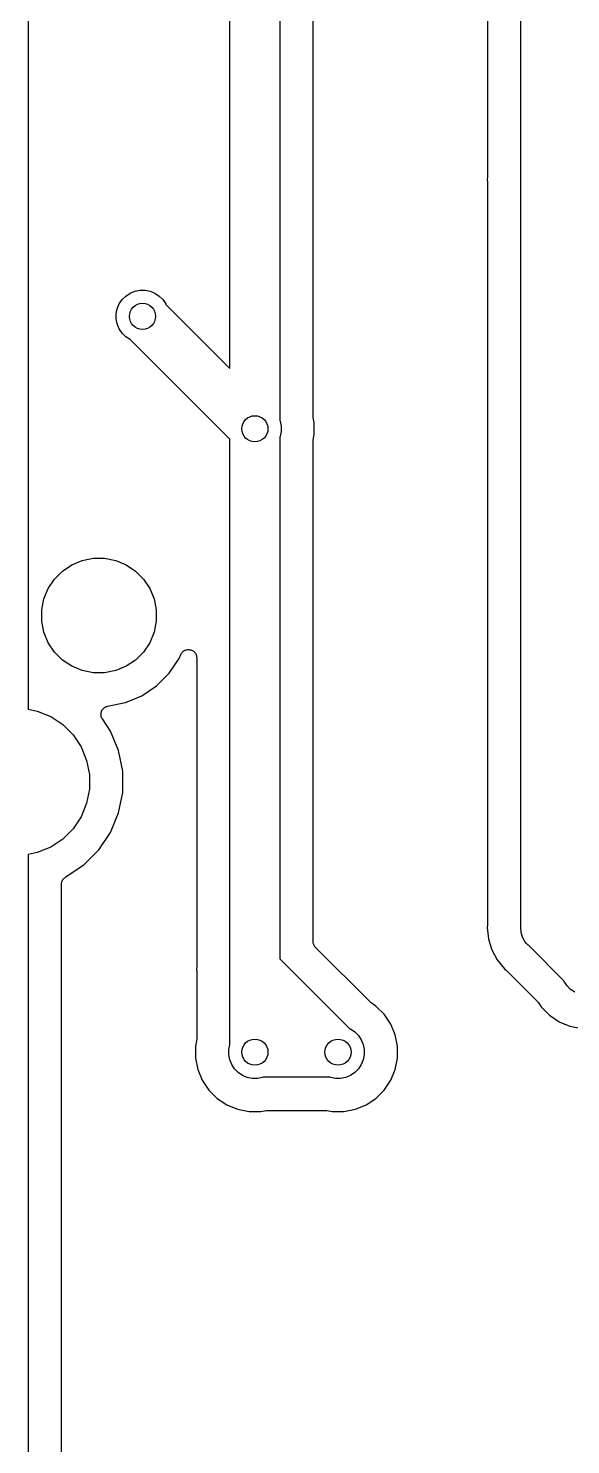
# Model space of a CAD drawing. Extents: x 1.17 to 5.78, y -4.25 to -1.29.
# Drawn here: x 1.739 to 2.065, y -3.611 to -2.759 of the extents above; entities that cross this region are included whole.
import ezdxf

# ---------------------------------------------------------------- set-up
doc = ezdxf.new("R2010")
doc.units = 0
doc.header["$MEASUREMENT"] = 0
doc.layers.add('BLACK', color=7, linetype='CONTINUOUS')

msp = doc.modelspace()

# ---------------------------------------------------------------- linework, layer by layer
at = {"layer": 'BLACK', "linetype": 'CONTINUOUS'}
for p, q in [((2.015, -2.10196), (2.015, -2.84803)), ((2.035, -2.84926), (2.035, -2.10074)), ((1.86, -2.96379), (1.86, -2.23121)), ((1.89, -2.22574), (1.89, -2.99506)), ((1.91, -2.99223), (1.91, -2.22696)), ((1.73868, -2.50608), (1.73868, -3.1687)), ((2.01498, -2.84853), (2.01483, -2.85)), ((2.01483, -2.85), (2.01498, -2.85147)), ((2.015, -2.8481), (2.01498, -2.84831)), ((2.01498, -2.84831), (2.01498, -2.84853)), ((2.01498, -2.85147), (2.01498, -2.85154)), ((2.01498, -2.85154), (2.01498, -2.85175)), ((2.01498, -2.85175), (2.015, -2.85196)), ((2.015, -2.84803), (2.015, -2.8481)), ((2.015, -2.85196), (2.015, -3.29803)), ((2.03493, -2.85), (2.035, -2.84926)), ((2.035, -2.85074), (2.03493, -2.85)), ((2.035, -3.29926), (2.035, -2.85074)), ((1.79514, -2.92233), (1.79733, -2.92014)), ((1.79733, -2.92014), (1.79991, -2.91841)), ((1.79991, -2.91841), (1.80277, -2.91722)), ((1.80277, -2.91722), (1.80582, -2.91662)), ((1.80582, -2.91662), (1.80892, -2.91662)), ((1.80892, -2.91662), (1.81196, -2.91722)), ((1.81196, -2.91722), (1.81483, -2.91841)), ((1.81483, -2.91841), (1.81741, -2.92014)), ((1.81741, -2.92014), (1.8196, -2.92233)), ((1.79162, -2.93082), (1.79222, -2.92777)), ((1.79222, -2.92777), (1.79341, -2.92491)), ((1.79341, -2.92491), (1.79514, -2.92233)), ((1.8196, -2.92233), (1.82132, -2.92491)), ((1.82132, -2.92491), (1.82147, -2.92525)), ((1.82147, -2.92525), (1.86, -2.96379)), ((1.79162, -2.93392), (1.79162, -2.93082)), ((1.79222, -2.93696), (1.79162, -2.93392)), ((1.79341, -2.93983), (1.79222, -2.93696)), ((1.79514, -2.94241), (1.79341, -2.93983)), ((1.79733, -2.9446), (1.79514, -2.94241)), ((1.79991, -2.94632), (1.79733, -2.9446)), ((1.80025, -2.94647), (1.79991, -2.94632)), ((1.86, -3.00621), (1.80025, -2.94647)), ((1.89, -2.99506), (1.89014, -2.99541)), ((1.89014, -2.99541), (1.89075, -2.99845)), ((1.89075, -2.99845), (1.89075, -3.00155)), ((1.91004, -2.99268), (1.91, -2.99223)), ((1.91008, -2.99313), (1.91004, -2.99268)), ((1.9101, -2.9932), (1.91008, -2.99313)), ((1.91075, -2.99648), (1.9101, -2.9932)), ((1.91075, -3.00352), (1.91075, -2.99648)), ((1.86, -3.32426), (1.86, -3.00621)), ((1.89014, -3.00459), (1.89, -3.00494)), ((1.89, -3.00494), (1.89, -3.31879)), ((1.89075, -3.00155), (1.89014, -3.00459)), ((1.91, -3.0077), (1.91005, -3.00725)), ((1.91005, -3.00725), (1.9101, -3.0068)), ((1.9101, -3.0068), (1.91075, -3.00352)), ((1.91, -3.00777), (1.91, -3.0077)), ((1.91, -3.30843), (1.91, -3.00777)), ((1.91, -3.00777), (1.91, -3.00777)), ((1.91, -3.00777), (1.91, -3.00777)), ((1.91, -3.00777), (1.91, -3.00777)), ((1.75922, -3.08561), (1.76487, -3.08184)), ((1.76487, -3.08184), (1.77114, -3.07924)), ((1.77114, -3.07924), (1.77779, -3.07792)), ((1.77779, -3.07792), (1.78458, -3.07792)), ((1.78458, -3.07792), (1.79123, -3.07924)), ((1.79123, -3.07924), (1.7975, -3.08184)), ((1.7975, -3.08184), (1.80314, -3.08561)), ((1.75066, -3.09605), (1.75443, -3.09041)), ((1.75443, -3.09041), (1.75922, -3.08561)), ((1.80314, -3.08561), (1.80794, -3.09041)), ((1.80794, -3.09041), (1.81171, -3.09605)), ((1.74806, -3.10232), (1.75066, -3.09605)), ((1.81171, -3.09605), (1.81431, -3.10232)), ((1.74673, -3.10897), (1.74806, -3.10232)), ((1.74673, -3.11576), (1.74673, -3.10897)), ((1.81431, -3.10232), (1.81563, -3.10897)), ((1.81563, -3.10897), (1.81563, -3.11576)), ((1.74806, -3.12242), (1.74673, -3.11576)), ((1.81563, -3.11576), (1.81431, -3.12242)), ((1.75066, -3.12869), (1.74806, -3.12242)), ((1.81431, -3.12242), (1.81171, -3.12869)), ((1.75443, -3.13433), (1.75066, -3.12869)), ((1.75922, -3.13913), (1.75443, -3.13433)), ((1.80794, -3.13433), (1.80314, -3.13913)), ((1.81171, -3.12869), (1.80794, -3.13433)), ((1.83065, -3.13537), (1.83087, -3.13497)), ((1.83087, -3.13497), (1.83088, -3.13496)), ((1.83088, -3.13496), (1.83121, -3.13457)), ((1.83088, -3.13496), (1.83088, -3.13496)), ((1.83121, -3.13457), (1.8315, -3.13422)), ((1.8315, -3.13422), (1.83151, -3.13422)), ((1.83151, -3.13421), (1.83189, -3.13391)), ((1.83151, -3.13422), (1.83151, -3.13421)), ((1.83189, -3.13391), (1.83226, -3.13361)), ((1.83226, -3.13361), (1.83227, -3.1336)), ((1.83227, -3.1336), (1.8327, -3.13338)), ((1.83227, -3.1336), (1.83227, -3.1336)), ((1.8327, -3.13338), (1.83313, -3.13315)), ((1.83313, -3.13315), (1.83313, -3.13315)), ((1.83313, -3.13315), (1.83314, -3.13315)), ((1.83314, -3.13315), (1.83361, -3.13301)), ((1.83361, -3.13301), (1.83406, -3.13288)), ((1.83406, -3.13288), (1.83407, -3.13288)), ((1.83407, -3.13288), (1.83456, -3.13283)), ((1.83407, -3.13288), (1.83407, -3.13288)), ((1.83456, -3.13283), (1.83503, -3.13279)), ((1.83503, -3.13279), (1.83504, -3.13279)), ((1.83504, -3.13279), (1.83504, -3.13279)), ((1.83504, -3.13279), (1.83552, -3.13284)), ((1.83552, -3.13284), (1.83601, -3.13289)), ((1.83601, -3.13289), (1.83601, -3.13289)), ((1.83601, -3.13289), (1.83601, -3.13289)), ((1.83601, -3.13289), (1.83647, -3.13304)), ((1.83647, -3.13304), (1.83694, -3.13318)), ((1.83694, -3.13318), (1.83694, -3.13318)), ((1.83694, -3.13318), (1.83695, -3.13318)), ((1.83695, -3.13318), (1.83737, -3.13341)), ((1.83737, -3.13341), (1.8378, -3.13365)), ((1.8378, -3.13365), (1.8378, -3.13365)), ((1.8378, -3.13365), (1.8378, -3.13365)), ((1.8378, -3.13365), (1.83818, -3.13396)), ((1.83818, -3.13396), (1.83855, -3.13427)), ((1.83855, -3.13427), (1.83855, -3.13427)), ((1.83855, -3.13427), (1.83855, -3.13427)), ((1.83855, -3.13427), (1.83886, -3.13465)), ((1.83886, -3.13465), (1.83916, -3.13502)), ((1.83916, -3.13502), (1.83917, -3.13503)), ((1.83917, -3.13503), (1.83917, -3.13503)), ((1.83917, -3.13503), (1.8394, -3.13547)), ((1.76487, -3.1429), (1.75922, -3.13913)), ((1.77114, -3.14549), (1.76487, -3.1429)), ((1.7975, -3.1429), (1.79123, -3.14549)), ((1.80314, -3.13913), (1.7975, -3.1429)), ((1.82348, -3.14708), (1.82944, -3.13816)), ((1.82944, -3.13816), (1.83038, -3.13588)), ((1.83038, -3.13588), (1.8304, -3.13582)), ((1.8304, -3.13582), (1.83041, -3.13581)), ((1.8304, -3.13582), (1.8304, -3.13582)), ((1.8304, -3.13582), (1.8304, -3.13582)), ((1.83041, -3.13581), (1.83065, -3.13537)), ((1.8394, -3.13547), (1.83962, -3.13589)), ((1.83962, -3.13589), (1.83962, -3.13589)), ((1.83962, -3.13589), (1.83963, -3.13589)), ((1.83963, -3.13589), (1.83977, -3.13637)), ((1.83977, -3.13637), (1.8399, -3.13682)), ((1.8399, -3.13682), (1.83991, -3.13682)), ((1.83991, -3.13682), (1.83991, -3.13683)), ((1.83991, -3.13683), (1.83995, -3.13732)), ((1.83995, -3.13732), (1.84, -3.13779)), ((1.84, -3.13779), (1.84, -3.32304)), ((1.77779, -3.14682), (1.77114, -3.14549)), ((1.78458, -3.14682), (1.77779, -3.14682)), ((1.79123, -3.14549), (1.78458, -3.14682)), ((1.81589, -3.15466), (1.82348, -3.14708)), ((1.79707, -3.16472), (1.80697, -3.16062)), ((1.80697, -3.16062), (1.81589, -3.15466)), ((1.73868, -3.1687), (1.7441, -3.16978)), ((1.78301, -3.16937), (1.78323, -3.16896)), ((1.78323, -3.16896), (1.78324, -3.16895)), ((1.78324, -3.16895), (1.78325, -3.16893)), ((1.78325, -3.16893), (1.78355, -3.16857)), ((1.78355, -3.16857), (1.78385, -3.1682)), ((1.78385, -3.1682), (1.78386, -3.1682)), ((1.78386, -3.1682), (1.78387, -3.16819)), ((1.78387, -3.16819), (1.78424, -3.16789)), ((1.78424, -3.16789), (1.78461, -3.16759)), ((1.78461, -3.16759), (1.78462, -3.16758)), ((1.78462, -3.16758), (1.78463, -3.16757)), ((1.78463, -3.16757), (1.78505, -3.16735)), ((1.78505, -3.16735), (1.78547, -3.16713)), ((1.78547, -3.16713), (1.78548, -3.16712)), ((1.78548, -3.16712), (1.78549, -3.16712)), ((1.78549, -3.16712), (1.78595, -3.16698)), ((1.78595, -3.16698), (1.7864, -3.16684)), ((1.7864, -3.16684), (1.79707, -3.16472)), ((1.7441, -3.16978), (1.75216, -3.17312)), ((1.75216, -3.17312), (1.75942, -3.17796)), ((1.78238, -3.17169), (1.78243, -3.17122)), ((1.78238, -3.1717), (1.78238, -3.17169)), ((1.78238, -3.17172), (1.78238, -3.1717)), ((1.78242, -3.17219), (1.78238, -3.17172)), ((1.78246, -3.17266), (1.78242, -3.17219)), ((1.78243, -3.17122), (1.78248, -3.17075)), ((1.78247, -3.17268), (1.78246, -3.17266)), ((1.78247, -3.17269), (1.78247, -3.17268)), ((1.7826, -3.17314), (1.78247, -3.17269)), ((1.78248, -3.17073), (1.78249, -3.17072)), ((1.78248, -3.17075), (1.78248, -3.17073)), ((1.78249, -3.17072), (1.78263, -3.17027)), ((1.78274, -3.1736), (1.7826, -3.17314)), ((1.78263, -3.17027), (1.78277, -3.16982)), ((1.78274, -3.17361), (1.78274, -3.1736)), ((1.78274, -3.17363), (1.78274, -3.17361)), ((1.78296, -3.17404), (1.78274, -3.17363)), ((1.78277, -3.1698), (1.78278, -3.16979)), ((1.78277, -3.16982), (1.78277, -3.1698)), ((1.78278, -3.16979), (1.78301, -3.16937)), ((1.78318, -3.17447), (1.78296, -3.17404)), ((1.7832, -3.17449), (1.78318, -3.17447)), ((1.78322, -3.17453), (1.7832, -3.17449)), ((1.7832, -3.17449), (1.7832, -3.17449)), ((1.7832, -3.17449), (1.7832, -3.17449)), ((1.78816, -3.18191), (1.78322, -3.17453)), ((1.75942, -3.17796), (1.76559, -3.18413)), ((1.76559, -3.18413), (1.77043, -3.19139)), ((1.793, -3.19361), (1.78816, -3.18191)), ((1.77043, -3.19139), (1.77377, -3.19945)), ((1.79548, -3.20604), (1.793, -3.19361)), ((1.77377, -3.19945), (1.77548, -3.20801)), ((1.77548, -3.20801), (1.77548, -3.21673)), ((1.79548, -3.2187), (1.79548, -3.20604)), ((1.77548, -3.21673), (1.77377, -3.22529)), ((1.793, -3.23112), (1.79548, -3.2187)), ((1.77377, -3.22529), (1.77043, -3.23335)), ((1.77043, -3.23335), (1.76559, -3.2406)), ((1.78816, -3.24282), (1.793, -3.23112)), ((1.76559, -3.2406), (1.75942, -3.24677)), ((1.78112, -3.25335), (1.78816, -3.24282)), ((1.75216, -3.25162), (1.7441, -3.25496)), ((1.75942, -3.24677), (1.75216, -3.25162)), ((1.77217, -3.26231), (1.78112, -3.25335)), ((1.7441, -3.25496), (1.73868, -3.25603)), ((1.73868, -3.25603), (1.73868, -3.91865)), ((1.76152, -3.26942), (1.77217, -3.26231)), ((1.75909, -3.27194), (1.75931, -3.27153)), ((1.75931, -3.27153), (1.75953, -3.27112)), ((1.75953, -3.27112), (1.75955, -3.2711)), ((1.75955, -3.2711), (1.75956, -3.27108)), ((1.75956, -3.27108), (1.75986, -3.27072)), ((1.75986, -3.27072), (1.76015, -3.27036)), ((1.76015, -3.27036), (1.76017, -3.27035)), ((1.76017, -3.27035), (1.76019, -3.27033)), ((1.76019, -3.27033), (1.76055, -3.27004)), ((1.76055, -3.27004), (1.76091, -3.26975)), ((1.76091, -3.26975), (1.76093, -3.26974)), ((1.76093, -3.26974), (1.76095, -3.26972)), ((1.76095, -3.26972), (1.76136, -3.26951)), ((1.76136, -3.26951), (1.76152, -3.26942)), ((1.75868, -3.27384), (1.75874, -3.27337)), ((1.75868, -3.27388), (1.75868, -3.27384)), ((1.75868, -3.27391), (1.75868, -3.27388)), ((1.75868, -3.27388), (1.75868, -3.27388)), ((1.75868, -3.27388), (1.75868, -3.27388)), ((1.75868, -3.80522), (1.75868, -3.27391)), ((1.75874, -3.27337), (1.75878, -3.27291)), ((1.75878, -3.27291), (1.75879, -3.27289)), ((1.75879, -3.27287), (1.75893, -3.27242)), ((1.75879, -3.27289), (1.75879, -3.27287)), ((1.75893, -3.27242), (1.75907, -3.27198)), ((1.75907, -3.27198), (1.75908, -3.27196)), ((1.75908, -3.27196), (1.75909, -3.27194)), ((2.01498, -3.29853), (2.01483, -3.3)), ((2.01483, -3.3), (2.01551, -3.30686)), ((2.015, -3.2981), (2.01498, -3.29831)), ((2.01498, -3.29831), (2.01498, -3.29853)), ((2.015, -3.29803), (2.015, -3.2981)), ((2.03493, -3.3), (2.035, -3.29926)), ((2.03518, -3.30256), (2.03493, -3.3)), ((2.03522, -3.30294), (2.03518, -3.30256)), ((2.03543, -3.30363), (2.03522, -3.30294)), ((2.03607, -3.30577), (2.03543, -3.30363)), ((1.91004, -3.30889), (1.91, -3.30843)), ((1.91009, -3.30935), (1.91004, -3.30889)), ((1.91009, -3.30938), (1.91009, -3.30935)), ((1.9101, -3.3094), (1.91009, -3.30938)), ((1.91023, -3.30984), (1.9101, -3.3094)), ((1.91036, -3.31029), (1.91023, -3.30984)), ((1.91037, -3.31031), (1.91036, -3.31029)), ((1.91038, -3.31034), (1.91037, -3.31031)), ((1.91059, -3.31074), (1.91038, -3.31034)), ((1.91081, -3.31115), (1.91059, -3.31074)), ((1.91082, -3.31118), (1.91081, -3.31115)), ((1.91084, -3.3112), (1.91082, -3.31118)), ((1.91113, -3.31156), (1.91084, -3.3112)), ((1.91142, -3.31192), (1.91113, -3.31156)), ((1.91145, -3.31195), (1.91142, -3.31192)), ((1.91145, -3.31196), (1.91145, -3.31195)), ((1.91145, -3.31195), (1.91145, -3.31195)), ((1.91146, -3.31197), (1.91145, -3.31196)), ((1.94425, -3.34475), (1.91146, -3.31197)), ((2.01551, -3.30686), (2.01696, -3.31167)), ((2.01696, -3.31167), (2.01751, -3.31346)), ((2.01751, -3.31346), (2.02076, -3.31954)), ((2.03747, -3.30837), (2.03607, -3.30577)), ((2.03847, -3.30959), (2.03747, -3.30837)), ((2.03934, -3.31066), (2.03847, -3.30959)), ((2.03991, -3.31113), (2.03934, -3.31066)), ((2.0609, -3.33211), (2.03991, -3.31113)), ((1.89, -3.31879), (1.93211, -3.3609)), ((2.02076, -3.31954), (2.02513, -3.32487)), ((1.83998, -3.32353), (1.83983, -3.325)), ((1.83983, -3.325), (1.83998, -3.32647)), ((1.84, -3.32311), (1.83998, -3.32331)), ((1.83998, -3.32331), (1.83998, -3.32353)), ((1.83998, -3.32647), (1.83998, -3.32648)), ((1.83998, -3.32648), (1.83998, -3.32648)), ((1.83998, -3.32648), (1.83998, -3.32648)), ((1.83998, -3.32648), (1.83998, -3.32654)), ((1.83998, -3.32654), (1.83998, -3.32675)), ((1.83998, -3.32675), (1.84, -3.32696)), ((1.84, -3.32304), (1.84, -3.32311)), ((1.84, -3.32696), (1.84, -3.36723)), ((1.85993, -3.325), (1.86, -3.32426)), ((1.86, -3.32574), (1.85993, -3.325)), ((1.86, -3.37006), (1.86, -3.32574)), ((1.86, -3.32574), (1.86, -3.32574)), ((1.86, -3.32574), (1.86, -3.32574)), ((2.02513, -3.32487), (2.02628, -3.32581)), ((2.02628, -3.32581), (2.02633, -3.32585)), ((2.02633, -3.32585), (2.02648, -3.326)), ((2.02648, -3.326), (2.02664, -3.32614)), ((2.02664, -3.32614), (2.04475, -3.34425)), ((2.06104, -3.33246), (2.0609, -3.33211)), ((2.06277, -3.33504), (2.06104, -3.33246)), ((2.06496, -3.33723), (2.06277, -3.33504)), ((2.06754, -3.33896), (2.06496, -3.33723)), ((1.9446, -3.34504), (1.94425, -3.34475)), ((1.94495, -3.34534), (1.9446, -3.34504)), ((1.94501, -3.34537), (1.94495, -3.34534)), ((1.94501, -3.34538), (1.94501, -3.34537)), ((1.94501, -3.34537), (1.94501, -3.34537)), ((1.94501, -3.34537), (1.94501, -3.34537)), ((1.94779, -3.34723), (1.94501, -3.34538)), ((1.95277, -3.35221), (1.94779, -3.34723)), ((2.04475, -3.34425), (2.04476, -3.34425)), ((2.04476, -3.34425), (2.04476, -3.34425)), ((2.04476, -3.34425), (2.04476, -3.34425)), ((2.04476, -3.34425), (2.0448, -3.3443)), ((2.0448, -3.3443), (2.04509, -3.34466)), ((2.04509, -3.34466), (2.04538, -3.34501)), ((2.04538, -3.34501), (2.04723, -3.34779)), ((2.04723, -3.34779), (2.05221, -3.35277)), ((1.95668, -3.35807), (1.95277, -3.35221)), ((2.05221, -3.35277), (2.05807, -3.35668)), ((2.05807, -3.35668), (2.06457, -3.35937)), ((1.93211, -3.3609), (1.93246, -3.36104)), ((1.93246, -3.36104), (1.93504, -3.36277)), ((1.93504, -3.36277), (1.93723, -3.36496)), ((1.93723, -3.36496), (1.93896, -3.36754)), ((1.95937, -3.36457), (1.95668, -3.35807)), ((1.96075, -3.37148), (1.95937, -3.36457)), ((2.06457, -3.35937), (2.07148, -3.36075)), ((1.8399, -3.3682), (1.83925, -3.37148)), ((1.83925, -3.37148), (1.83925, -3.37852)), ((1.83995, -3.36775), (1.8399, -3.3682)), ((1.84, -3.3673), (1.83995, -3.36775)), ((1.84, -3.36723), (1.84, -3.36723)), ((1.84, -3.36723), (1.84, -3.36723)), ((1.84, -3.36723), (1.84, -3.36723)), ((1.84, -3.36723), (1.84, -3.3673)), ((1.85925, -3.37345), (1.85986, -3.37041)), ((1.85925, -3.37655), (1.85925, -3.37345)), ((1.85986, -3.37041), (1.86, -3.37006)), ((1.93896, -3.36754), (1.94014, -3.37041)), ((1.94014, -3.37041), (1.94075, -3.37345)), ((1.94075, -3.37345), (1.94075, -3.37655)), ((1.96075, -3.37852), (1.96075, -3.37148)), ((1.83925, -3.37852), (1.84063, -3.38543)), ((1.85986, -3.37959), (1.85925, -3.37655)), ((1.86104, -3.38246), (1.85986, -3.37959)), ((1.94014, -3.37959), (1.93896, -3.38246)), ((1.94075, -3.37655), (1.94014, -3.37959)), ((1.95937, -3.38543), (1.96075, -3.37852)), ((1.84063, -3.38543), (1.84332, -3.39193)), ((1.86277, -3.38504), (1.86104, -3.38246)), ((1.86496, -3.38723), (1.86277, -3.38504)), ((1.86754, -3.38896), (1.86496, -3.38723)), ((1.87041, -3.39014), (1.86754, -3.38896)), ((1.87345, -3.39075), (1.87041, -3.39014)), ((1.87655, -3.39075), (1.87345, -3.39075)), ((1.87959, -3.39014), (1.87655, -3.39075)), ((1.87994, -3.39), (1.87959, -3.39014)), ((1.92006, -3.39), (1.87994, -3.39)), ((1.92041, -3.39014), (1.92006, -3.39)), ((1.92345, -3.39075), (1.92041, -3.39014)), ((1.92655, -3.39075), (1.92345, -3.39075)), ((1.92959, -3.39014), (1.92655, -3.39075)), ((1.93246, -3.38896), (1.92959, -3.39014)), ((1.93504, -3.38723), (1.93246, -3.38896)), ((1.93723, -3.38504), (1.93504, -3.38723)), ((1.93896, -3.38246), (1.93723, -3.38504)), ((1.95668, -3.39193), (1.95937, -3.38543)), ((1.84332, -3.39193), (1.84723, -3.39779)), ((1.84723, -3.39779), (1.85221, -3.40277)), ((1.94779, -3.40277), (1.95277, -3.39779)), ((1.95277, -3.39779), (1.95668, -3.39193)), ((1.85221, -3.40277), (1.85807, -3.40668)), ((1.85807, -3.40668), (1.86457, -3.40937)), ((1.93543, -3.40937), (1.94193, -3.40668)), ((1.94193, -3.40668), (1.94779, -3.40277)), ((1.86457, -3.40937), (1.87148, -3.41075)), ((1.87148, -3.41075), (1.87852, -3.41075)), ((1.87852, -3.41075), (1.8818, -3.4101)), ((1.8818, -3.4101), (1.88187, -3.41008)), ((1.8818, -3.4101), (1.8818, -3.4101)), ((1.8818, -3.4101), (1.8818, -3.4101)), ((1.88187, -3.41008), (1.88232, -3.41004)), ((1.88232, -3.41004), (1.88277, -3.41)), ((1.88277, -3.41), (1.91723, -3.41)), ((1.91723, -3.41), (1.91723, -3.41)), ((1.91723, -3.41), (1.91723, -3.41)), ((1.91723, -3.41), (1.91723, -3.41)), ((1.91723, -3.41), (1.9173, -3.41)), ((1.9173, -3.41), (1.91775, -3.41005)), ((1.91775, -3.41005), (1.9182, -3.4101)), ((1.9182, -3.4101), (1.92148, -3.41075)), ((1.92148, -3.41075), (1.92852, -3.41075)), ((1.92852, -3.41075), (1.93543, -3.40937))]:
    msp.add_line(p, q, dxfattribs=at)
at = {"layer": 'BLACK'}
for centre in [(1.80737, -2.93237), (1.875, -3), (1.875, -3.375), (1.925, -3.375)]:
    msp.add_circle(centre, 0.00787, dxfattribs=at)

doc.saveas('drawing.dxf')
